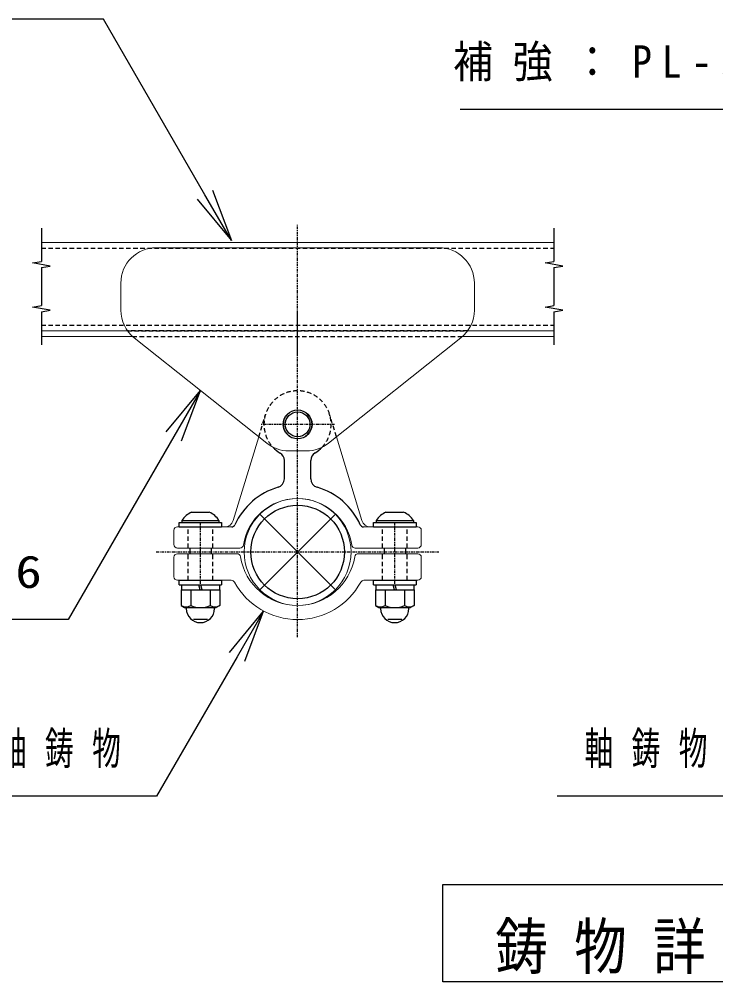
# Model space of a CAD drawing. Units: millimetres at full size; details may follow other scales. Extents: x -7816 to 0, y -1239 to 5340.
# Drawn here: x -2776 to -1987, y 3146 to 4235 of the extents above; entities that cross this region are included whole.
import ezdxf

# ---------------------------------------------------------------- set-up
doc = ezdxf.new("R2010")
doc.units = ezdxf.units.MM
doc.linetypes.add('USER2', pattern=[6, 3, -1, 1, -1])
doc.linetypes.add('USER4', pattern=[8, 5, -3])
doc.layers.add('線', color=2, linetype='Continuous', lineweight=25)
doc.layers.add('補助', color=2, linetype='Continuous', lineweight=13)
doc.styles.add('ＭＳ ゴシック', font='')
doc.styles.get('ＭＳ ゴシック').set_extended_font_data('MS Gothic')

msp = doc.modelspace()

# ---------------------------------------------------------------- linework, layer by layer
at = {"layer": '線', "color": 20, "linetype": 'USER2'}
for p, q in [((-2460.545, 3535.749), (-2460.545, 4002.749)), ((-2460.545, 3856.349), (-2460.545, 3902.749)), ((-2418.618, 3776.749), (-2502.618, 3776.749)), ((-2570.545, 3632.749), (-2570.545, 3664.749)), ((-2350.545, 3632.749), (-2350.545, 3664.749)), ((-2620.545, 3632.249), (-2300.545, 3632.249)), ((-2570.545, 3596.249), (-2570.545, 3634.249)), ((-2350.545, 3596.249), (-2350.545, 3634.249))]:
    msp.add_line(p, q, dxfattribs=at)
at = {"layer": '線'}
for p, q in [((-2750.545, 3998.749), (-2750.545, 3961.275)), ((-2170.545, 3998.749), (-2170.545, 3961.275)), ((-2760.548, 3959.511), (-2750.545, 3961.275)), ((-2740.545, 3955.985), (-2760.545, 3959.512)), ((-2750.545, 3954.222), (-2740.545, 3955.985)), ((-2180.548, 3959.511), (-2170.545, 3961.275)), ((-2160.545, 3955.985), (-2180.545, 3959.512)), ((-2170.545, 3954.222), (-2160.545, 3955.985)), ((-2750.545, 3954.222), (-2750.545, 3932.749)), ((-2170.545, 3954.222), (-2170.545, 3932.749)), ((-2750.545, 3932.749), (-2750.545, 3911.275)), ((-2170.545, 3932.749), (-2170.545, 3911.275)), ((-2760.548, 3909.511), (-2750.545, 3911.275)), ((-2740.545, 3905.985), (-2760.545, 3909.512)), ((-2750.545, 3904.222), (-2740.545, 3905.985)), ((-2750.545, 3904.222), (-2750.545, 3866.749)), ((-2180.548, 3909.511), (-2170.545, 3911.275)), ((-2160.545, 3905.985), (-2180.545, 3909.512)), ((-2170.545, 3904.222), (-2160.545, 3905.985)), ((-2170.545, 3904.222), (-2170.545, 3866.749)), ((-2475.545, 3715.123), (-2475.545, 3735.728)), ((-2445.545, 3715.123), (-2445.545, 3735.818)), ((-2580.545, 3677.349), (-2560.545, 3677.349)), ((-2503.325, 3589.469), (-2417.765, 3675.029)), ((-2503.325, 3675.029), (-2417.765, 3589.469)), ((-2360.545, 3677.349), (-2340.545, 3677.349)), ((-2594.545, 3665.749), (-2546.545, 3665.749)), ((-2594.545, 3660.749), (-2594.545, 3665.749)), ((-2591.545, 3667.749), (-2591.545, 3665.749)), ((-2591.545, 3667.749), (-2549.545, 3667.749)), ((-2591.545, 3665.749), (-2549.545, 3665.749)), ((-2549.545, 3667.749), (-2549.545, 3665.749)), ((-2546.545, 3665.749), (-2546.545, 3660.749)), ((-2374.545, 3665.749), (-2326.545, 3665.749)), ((-2374.545, 3660.749), (-2374.545, 3665.749)), ((-2371.545, 3667.749), (-2371.545, 3665.749)), ((-2371.545, 3667.749), (-2329.545, 3667.749)), ((-2371.545, 3665.749), (-2329.545, 3665.749)), ((-2329.545, 3667.749), (-2329.545, 3665.749)), ((-2326.545, 3665.749), (-2326.545, 3660.749)), ((-2594.545, 3660.749), (-2546.545, 3660.749)), ((-2374.545, 3660.749), (-2326.545, 3660.749)), ((-2582.545, 3636.749), (-2582.545, 3630.249)), ((-2558.545, 3636.749), (-2558.545, 3630.249)), ((-2362.545, 3636.749), (-2362.545, 3630.249)), ((-2338.545, 3636.749), (-2338.545, 3630.249)), ((-2594.545, 3600.249), (-2546.545, 3600.249)), ((-2594.545, 3595.249), (-2594.545, 3600.249)), ((-2546.545, 3600.249), (-2546.545, 3595.249)), ((-2374.545, 3600.249), (-2326.545, 3600.249)), ((-2374.545, 3595.249), (-2374.545, 3600.249)), ((-2326.545, 3600.249), (-2326.545, 3595.249)), ((-2594.545, 3595.249), (-2546.545, 3595.249)), ((-2592.484, 3589.249), (-2548.605, 3589.249)), ((-2592.484, 3589.249), (-2592.484, 3571.523)), ((-2592.045, 3595.249), (-2549.045, 3595.249)), ((-2592.045, 3595.249), (-2592.045, 3589.249)), ((-2592.045, 3589.249), (-2549.045, 3589.249)), ((-2581.514, 3589.249), (-2581.514, 3571.523)), ((-2570.88, 3589.249), (-2572.487, 3595.249)), ((-2568.602, 3589.249), (-2570.21, 3595.249)), ((-2559.575, 3589.249), (-2559.575, 3571.523)), ((-2549.045, 3595.249), (-2549.045, 3589.249)), ((-2548.605, 3589.249), (-2548.605, 3571.523)), ((-2374.545, 3595.249), (-2326.545, 3595.249)), ((-2372.558, 3589.249), (-2328.679, 3589.249)), ((-2372.558, 3589.249), (-2372.558, 3571.523)), ((-2372.045, 3595.249), (-2329.045, 3595.249)), ((-2372.045, 3595.249), (-2372.045, 3589.249)), ((-2372.045, 3589.249), (-2329.045, 3589.249)), ((-2361.588, 3589.249), (-2361.588, 3571.523)), ((-2350.88, 3589.249), (-2352.487, 3595.249)), ((-2348.602, 3589.249), (-2350.21, 3595.249)), ((-2339.649, 3589.249), (-2339.649, 3571.523)), ((-2329.045, 3595.249), (-2329.045, 3589.249)), ((-2328.679, 3589.249), (-2328.679, 3571.523)), ((-2592.484, 3571.523), (-2588.545, 3569.249)), ((-2588.545, 3569.249), (-2552.545, 3569.249)), ((-2586.545, 3568.249), (-2586.545, 3569.249)), ((-2554.545, 3568.249), (-2554.545, 3569.249)), ((-2548.605, 3571.523), (-2552.545, 3569.249)), ((-2372.558, 3571.523), (-2368.618, 3569.249)), ((-2368.618, 3569.249), (-2332.618, 3569.249)), ((-2366.618, 3568.249), (-2366.618, 3569.249)), ((-2334.618, 3568.249), (-2334.618, 3569.249)), ((-2328.679, 3571.523), (-2332.618, 3569.249)), ((-2562.545, 3555.749), (-2578.545, 3555.749)), ((-2342.545, 3555.749), (-2358.545, 3555.749))]:
    msp.add_line(p, q, dxfattribs=at)
at = {"layer": '線', "color": 7, "lineweight": 13}
for p, q in [((-2750.545, 3982.749), (-2170.545, 3982.749)), ((-2620.545, 3976.749), (-2300.545, 3976.749)), ((-2660.545, 3906.042), (-2660.545, 3936.749)), ((-2260.545, 3906.042), (-2260.545, 3936.749)), ((-2653.063, 3882.749), (-2750.545, 3882.749)), ((-2750.545, 3882.749), (-2653.063, 3882.749)), ((-2170.545, 3882.749), (-2268.027, 3882.749)), ((-2268.027, 3882.749), (-2170.545, 3882.749)), ((-2750.545, 3876.349), (-2647.346, 3876.349)), ((-2645.446, 3874.738), (-2495.477, 3755.445)), ((-2275.644, 3874.738), (-2425.613, 3755.445)), ((-2273.744, 3876.349), (-2170.545, 3876.349)), ((-2533.386, 3667.834), (-2504.501, 3762.623)), ((-2387.704, 3667.834), (-2416.589, 3762.623)), ((-2470.576, 3746.749), (-2450.514, 3746.749)), ((-2600.545, 3640.749), (-2600.545, 3656.749)), ((-2596.545, 3660.749), (-2535.164, 3660.749)), ((-2324.545, 3660.749), (-2385.926, 3660.749)), ((-2320.545, 3640.749), (-2320.545, 3656.749)), ((-2525.783, 3636.749), (-2596.545, 3636.749)), ((-2529.169, 3630.249), (-2596.545, 3630.249)), ((-2324.545, 3636.749), (-2395.307, 3636.749)), ((-2324.545, 3630.249), (-2391.921, 3630.249)), ((-2600.545, 3604.249), (-2600.545, 3626.249)), ((-2320.545, 3604.249), (-2320.545, 3626.249)), ((-2535.573, 3600.249), (-2596.545, 3600.249)), ((-2324.545, 3600.249), (-2385.516, 3600.249))]:
    msp.add_line(p, q, dxfattribs=at)
at = {"layer": '線', "color": 4, "linetype": 'USER4'}
for p, q in [((-2750.545, 3976.349), (-2170.545, 3976.349)), ((-2750.545, 3889.149), (-2170.545, 3889.149)), ((-2268.027, 3882.749), (-2653.063, 3882.749)), ((-2653.063, 3882.749), (-2268.027, 3882.749)), ((-2647.346, 3876.349), (-2273.744, 3876.349)), ((-2504.501, 3762.623), (-2496.821, 3787.825)), ((-2416.589, 3762.623), (-2424.269, 3787.825)), ((-2584.545, 3636.749), (-2584.545, 3660.749)), ((-2556.545, 3636.749), (-2556.545, 3660.749)), ((-2364.545, 3636.749), (-2364.545, 3660.749)), ((-2336.545, 3636.749), (-2336.545, 3660.749)), ((-2584.545, 3600.249), (-2584.545, 3630.249)), ((-2556.545, 3600.249), (-2556.545, 3630.249)), ((-2364.545, 3600.249), (-2364.545, 3630.249)), ((-2336.545, 3600.249), (-2336.545, 3630.249))]:
    msp.add_line(p, q, dxfattribs=at)
at = {"layer": '線'}
for centre, radius in [((-2460.545, 3776.749), 16.4), ((-2460.545, 3776.749), 14), ((-2460.545, 3632.249), 52.9)]:
    msp.add_circle(centre, radius, dxfattribs=at)
at = {"layer": '線', "color": 7, "lineweight": 13}
for centre, radius in [((-2460.545, 3776.749), 16), ((-2460.545, 3632.249), 60.5)]:
    msp.add_circle(centre, radius, dxfattribs=at)
for centre, radius, start, end in [((-2620.545, 3936.749), 40, 90, 180), ((-2300.545, 3936.749), 40, 0, 90), ((-2620.545, 3906.042), 40, 180, 231.49935), ((-2300.545, 3906.042), 40, 308.50065, 0), ((-2470.576, 3786.749), 40, 231.49935, 270), ((-2450.514, 3786.749), 40, 270, 308.50065), ((-2460.545, 3630.749), 62, 8.71474, 171.28526), ((-2542.951, 3670.749), 10, 270, 343.05254), ((-2378.138, 3670.749), 10, 196.94746, 270), ((-2596.545, 3656.749), 4, 90, 180), ((-2324.545, 3656.749), 4, 0, 90), ((-2596.545, 3640.749), 4, 180, 270), ((-2525.783, 3640.749), 4, 270, 351.28526), ((-2395.307, 3640.749), 4, 188.71474, 270), ((-2324.545, 3640.749), 4, 270, 0), ((-2596.545, 3626.249), 4, 90, 180), ((-2529.169, 3626.249), 4, 9.10669, 90), ((-2391.921, 3626.249), 4, 90, 170.89331), ((-2324.545, 3626.249), 4, 0, 90), ((-2460.545, 3637.249), 65.5, 189.10669, 350.89331), ((-2596.545, 3604.249), 4, 180, 270), ((-2535.573, 3596.249), 4, 28.65485, 90), ((-2460.545, 3637.249), 81.5, 208.65485, 331.34515), ((-2385.516, 3596.249), 4, 90, 151.34515), ((-2324.545, 3604.249), 4, 270, 0)]:
    msp.add_arc(centre, radius, start, end, dxfattribs=at)
at = {"layer": '線', "color": 4, "linetype": 'USER4'}
msp.add_arc((-2460.618, 3776.749), 38, 317.14717, 222.57206, dxfattribs=at)
at = {"layer": '線'}
for centre, radius, start, end in [((-2460.618, 3776.749), 38, 222.57206, 238.71476), ((-2460.618, 3776.749), 38, 301.49121, 317.14717), ((-2485.545, 3735.728), 10, 0, 58.71476), ((-2435.545, 3735.818), 10, 121.49121, 180), ((-2460.545, 3630.749), 78, 106.50452, 155.50372), ((-2485.545, 3715.123), 10, 286.50452, 0), ((-2435.545, 3715.123), 10, 180, 253.49548), ((-2460.545, 3630.749), 78, 24.49628, 73.49548), ((-2570.545, 3654.788), 24.677, 113.90552, 148.31866), ((-2570.545, 3654.788), 24.677, 31.68134, 66.09448), ((-2350.545, 3654.788), 24.677, 113.90552, 148.31866), ((-2350.545, 3654.788), 24.677, 31.68134, 66.09448), ((-2535.164, 3664.749), 4, 270, 335.50372), ((-2385.926, 3664.749), 4, 204.49628, 270), ((-2586.999, 3581.023), 10.97, 240.00001, 299.99999), ((-2570.545, 3568.249), 16, 180, 0), ((-2570.545, 3596.84), 27.591, 246.57346, 293.42654), ((-2554.09, 3581.023), 10.97, 240.00001, 299.99999), ((-2367.073, 3581.023), 10.97, 240.00001, 299.99999), ((-2350.618, 3568.249), 16, 180, 0), ((-2350.618, 3596.84), 27.591, 246.57346, 293.42654), ((-2334.164, 3581.023), 10.97, 240.00001, 299.99999)]:
    msp.add_arc(centre, radius, start, end, dxfattribs=at)
at = {"layer": '補助', "lineweight": 25}
for p, q in [((-2700.222, 4235.337), (-3307.247, 4235.337)), ((-2680.222, 4235.337), (-2700.222, 4235.337)), ((-2565.545, 4036.71), (-2680.222, 4235.337)), ((-1875.169, 4133.337), (-2276.617, 4133.337)), ((-2574.205, 4031.71), (-2535.545, 3984.749)), ((-2535.545, 3984.749), (-2565.545, 4036.71)), ((-2556.884, 4041.71), (-2535.545, 3984.749)), ((-2609.121, 3768.13), (-2570.461, 3815.091)), ((-2570.461, 3815.091), (-2600.461, 3763.13)), ((-2591.801, 3758.13), (-2570.461, 3815.091)), ((-2600.461, 3763.13), (-2720.193, 3555.749)), ((-2537.771, 3518.489), (-2499.11, 3565.451)), ((-2499.11, 3565.451), (-2529.11, 3513.489)), ((-2520.45, 3508.489), (-2499.11, 3565.451)), ((-2740.193, 3555.749), (-2907.193, 3555.749)), ((-2720.193, 3555.749), (-2740.193, 3555.749)), ((-2529.11, 3513.489), (-2620.182, 3355.749)), ((-2640.182, 3355.749), (-2830.62, 3355.749)), ((-2620.182, 3355.749), (-2640.182, 3355.749)), ((-1976.367, 3355.749), (-2166.805, 3355.749))]:
    msp.add_line(p, q, dxfattribs=at)
msp.add_lwpolyline([(-2296.089, 3255.749), (-1375, 3255.749), (-1375, 3145.75), (-2296.089, 3145.75)], close=True, dxfattribs=at)

# ---------------------------------------------------------------- texts
at = {"layer": '補助', "style": 'ＭＳ ゴシック'}
for s, insert, char_height, attachment_point in [('\\T1.5;\\W0.9;補強：PL-3.2', (-2284.526, 4205.837), 36.66, 1), ('\\T1.5;\\W1.2;PL-6', (-2914.693, 3628.249), 36.66, 1), ('\\T1.64;\\W0.65;軸鋳物', (-2799.682, 3428.249), 36.66, 1), ('\\T1.64;\\W0.65;軸鋳物', (-2135.867, 3428.249), 36.66, 1), ('\\T1.5;\\W0.85;鋳物詳細図\\~S=1／10', (-1835.545, 3154.083), 51.32, 8)]:
    msp.add_mtext(s, dxfattribs=dict(at, insert=insert, char_height=char_height, attachment_point=attachment_point))

doc.saveas('drawing.dxf')
